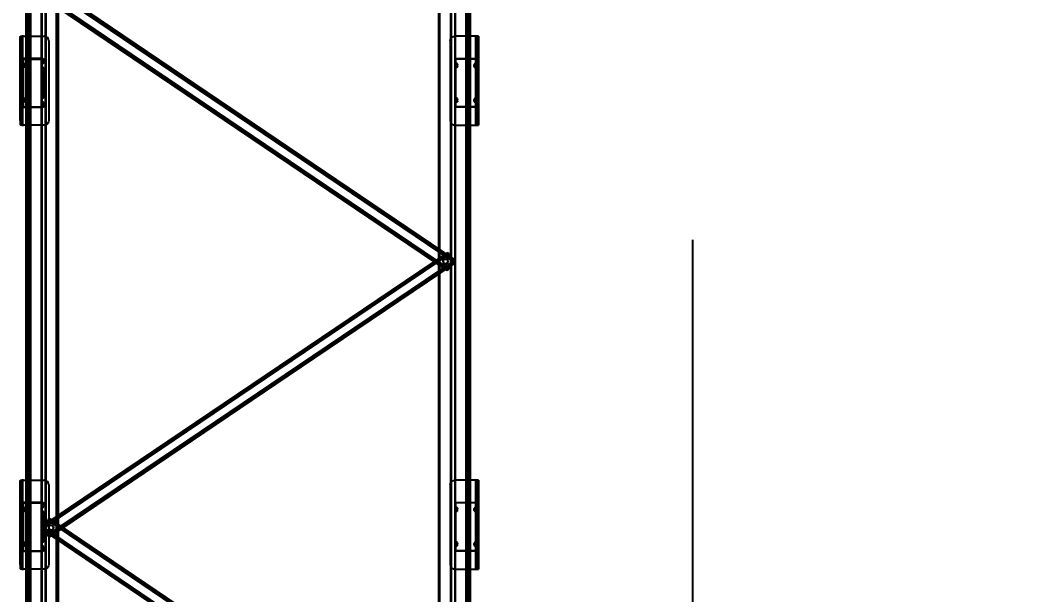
# Model space of a CAD drawing. Header units: inches. Extents: x -13 to 423, y -240 to 292.
# Drawn here: x 94.87 to 117.73, y -199.44 to -186.5 of the extents above; entities that cross this region are included whole.
import ezdxf

# ---------------------------------------------------------------- set-up
doc = ezdxf.new("R2010")
doc.units = ezdxf.units.IN
doc.header["$LTSCALE"] = 15
doc.header["$MEASUREMENT"] = 0
doc.layers.add('Dim', color=7, linetype='Continuous')
doc.styles.get("Standard").update_dxf_attribs({"font": 'arial.ttf'})
doc.dimstyles.new('SIDE_VIEW_DIMSTYLE', dxfattribs={"dimtxt": 2.5, "dimasz": 2.5, "dimexe": 1, "dimexo": 0.5, "dimgap": 0.5, "dimtad": 1, "dimcen": 2.5, "dimazin": 3, "dimtfac": 1, "dimtmove": 0, "dimatfit": 3})

# ---------------------------------------------------------------- blocks, each defined once
blk = doc.blocks.new('SIDE_VIEW_BLOCK')
at = {"layer": 'OUTLINES', "color": 5}
for p, q in [((-0.5, -0.1544), (-0.5, 4.7456)), ((-0.4999, 4.7456), (-0.4999, -0.1544)), ((-0.4996, 4.7456), (-0.4996, -0.1544)), ((-0.4995, -0.1544), (-0.4995, 4.7456)), ((-0.4984, 4.7456), (-0.4984, -0.1544)), ((-0.4983, -0.1544), (-0.4983, 4.7456)), ((-0.4982, -0.1544), (-0.4982, 4.7456)), ((-0.4976, -0.1544), (-0.4976, 4.7456)), ((-0.4968, 4.7456), (-0.4968, -0.1544)), ((-0.4922, 4.7456), (-0.4922, -0.1544)), ((-0.4921, -0.1544), (-0.4921, 4.7456)), ((-0.4909, -0.1544), (-0.4909, 4.7456)), ((-0.4905, 4.7456), (-0.4905, -0.1544)), ((-0.4662, 4.7456), (-0.4662, -0.1544)), ((-0.4657, -0.1544), (-0.4657, 4.7456)), ((-0.4648, 4.7456), (-0.4648, -0.1544)), ((-0.4571, 4.7456), (-0.4571, -0.1544)), ((-0.4562, -0.1544), (-0.4562, 4.7456)), ((-0.4561, -0.1544), (-0.4561, 4.7456)), ((-0.4557, 4.7456), (-0.4557, -0.1544)), ((-0.4316, -0.1544), (-0.4316, 4.7456)), ((-0.4308, 4.7456), (-0.4308, -0.1544)), ((-0.4302, 4.7456), (-0.4302, -0.1544)), ((-0.43, -0.1544), (-0.43, 4.7456)), ((-0.4288, -0.1544), (-0.4288, 4.7456)), ((-0.4284, 4.7456), (-0.4284, -0.1544)), ((0.4284, 4.7451), (0.4284, -0.1549)), ((0.4288, -0.1549), (0.4288, 4.7451)), ((0.43, -0.1549), (0.43, 4.7451)), ((0.4302, 4.7451), (0.4302, -0.1549)), ((0.4308, 4.7451), (0.4308, -0.1549)), ((0.4316, -0.1549), (0.4316, 4.7451)), ((0.4557, 4.7451), (0.4557, -0.1549)), ((0.4561, -0.1549), (0.4561, 4.7451)), ((0.4562, -0.1549), (0.4562, 4.7451)), ((0.4571, 4.7451), (0.4571, -0.1549)), ((0.4648, 4.7451), (0.4648, -0.1549)), ((0.4657, -0.1549), (0.4657, 4.7451)), ((0.4662, 4.7451), (0.4662, -0.1549)), ((0.4905, 4.7451), (0.4905, -0.1549)), ((0.4909, -0.1549), (0.4909, 4.7451)), ((0.4921, -0.1549), (0.4921, 4.7451)), ((0.4922, 4.7451), (0.4922, -0.1549)), ((0.4968, 4.7451), (0.4968, -0.1549)), ((0.4976, -0.1549), (0.4976, 4.7451)), ((0.4982, -0.1549), (0.4982, 4.7451)), ((0.4983, -0.1549), (0.4983, 4.7451)), ((0.4984, 4.7451), (0.4984, -0.1549)), ((0.4995, -0.1549), (0.4995, 4.7451)), ((0.4996, 4.7451), (0.4996, -0.1549)), ((0.4999, 4.7451), (0.4999, -0.1549)), ((0.5, -0.1549), (0.5, 4.7451)), ((0.4633, 1.8088), (-0.4496, 2.4261)), ((-0.4492, 2.4267), (0.4637, 1.8094)), ((-0.4489, 2.4271), (0.4639, 1.8098)), ((0.464, 1.8099), (-0.4488, 2.4273)), ((0.4646, 1.8108), (-0.4482, 2.4281)), ((-0.448, 2.4284), (0.4648, 1.8111)), ((0.4482, 1.7866), (-0.4646, 2.4039)), ((0.4488, 1.7874), (-0.464, 2.4047)), ((-0.4639, 2.4049), (0.4489, 1.7876)), ((-0.4637, 2.4053), (0.4492, 1.788)), ((-0.4633, 2.4059), (0.4496, 1.7886)), ((0.4514, 1.7912), (-0.4615, 2.4086)), ((-0.4514, 2.4235), (0.4615, 1.8061)), ((-0.5134, 2.3134), (-0.5134, 2.314)), ((-0.5134, 2.3139), (-0.5099, 2.3139)), ((-0.5134, 2.3139), (-0.5134, 2.3129)), ((-0.5134, 2.3122), (-0.5134, 2.3134)), ((-0.5134, 2.3129), (-0.5134, 2.3114)), ((-0.5134, 2.3107), (-0.5134, 2.3122)), ((-0.5134, 2.3114), (-0.5099, 2.3114)), ((-0.5134, 2.3114), (-0.5134, 2.3093)), ((-0.5134, 2.3091), (-0.5134, 2.3105)), ((-0.513, 2.3143), (-0.512, 2.3143)), ((-0.513, 2.3143), (-0.513, 2.1143)), ((-0.512, 2.3143), (-0.5103, 2.3143)), ((-0.512, 2.3143), (-0.512, 2.1143)), ((-0.5103, 2.3143), (-0.5082, 2.3143)), ((-0.5103, 2.3143), (-0.5103, 2.1143)), ((-0.5099, 2.3139), (-0.5099, 2.3129)), ((-0.5099, 2.3129), (-0.5099, 2.3114)), ((-0.5099, 2.3114), (-0.5099, 2.3093)), ((-0.5087, 2.3143), (-0.5096, 2.3143)), ((-0.5096, 2.1143), (-0.5096, 2.3143)), ((-0.5074, 2.3143), (-0.5087, 2.3143)), ((-0.5087, 2.1143), (-0.5087, 2.3143)), ((-0.5082, 2.3143), (-0.5059, 2.3143)), ((-0.5082, 2.3143), (-0.5082, 2.1143)), ((-0.5059, 2.3143), (-0.5074, 2.3143)), ((-0.5074, 2.1143), (-0.5074, 2.3143)), ((-0.5059, 2.3143), (-0.4594, 2.3143)), ((-0.4568, 2.3139), (-0.4594, 2.3143)), ((-0.4544, 2.3129), (-0.4568, 2.3139)), ((-0.4523, 2.3114), (-0.4544, 2.3129)), ((-0.4507, 2.3093), (-0.4523, 2.3114)), ((0.456, 2.3093), (0.4576, 2.3114)), ((0.4576, 2.3114), (0.4596, 2.3129)), ((0.4596, 2.3129), (0.4621, 2.3139)), ((0.4621, 2.3139), (0.4646, 2.3143)), ((0.5111, 2.3143), (0.4646, 2.3143)), ((0.5111, 2.3143), (0.5127, 2.3143)), ((0.5135, 2.3143), (0.5111, 2.3143)), ((0.5127, 2.1143), (0.5127, 2.3143)), ((0.5127, 2.3143), (0.514, 2.3143)), ((0.5135, 2.3143), (0.5135, 2.1143)), ((0.5156, 2.3143), (0.5135, 2.3143)), ((0.514, 2.1143), (0.514, 2.3143)), ((0.514, 2.3143), (0.5148, 2.3143)), ((0.5148, 2.1143), (0.5148, 2.3143)), ((0.5151, 2.3139), (0.5151, 2.3129)), ((0.5186, 2.3139), (0.5151, 2.3139)), ((0.5151, 2.3129), (0.5151, 2.3114)), ((0.5151, 2.3114), (0.5151, 2.3093)), ((0.5186, 2.3114), (0.5151, 2.3114)), ((0.5156, 2.3143), (0.5156, 2.1143)), ((0.5172, 2.3143), (0.5156, 2.3143)), ((0.5172, 2.3143), (0.5172, 2.1143)), ((0.5183, 2.3143), (0.5172, 2.3143)), ((0.5183, 2.3143), (0.5183, 2.1143)), ((0.5186, 2.3134), (0.5186, 2.314)), ((0.5186, 2.3139), (0.5186, 2.3129)), ((0.5186, 2.3122), (0.5186, 2.3134)), ((0.5186, 2.3129), (0.5186, 2.3114)), ((0.5186, 2.3107), (0.5186, 2.3122)), ((0.5186, 2.3114), (0.5186, 2.3093)), ((0.5186, 2.3091), (0.5186, 2.3105)), ((-0.5134, 2.3093), (-0.5099, 2.3093)), ((-0.5134, 2.3093), (-0.5134, 2.3069)), ((-0.5134, 2.3076), (-0.5134, 2.3091)), ((-0.5134, 2.306), (-0.5134, 2.3076)), ((-0.5134, 2.3069), (-0.5134, 2.3043)), ((-0.5134, 2.3043), (-0.5134, 2.306)), ((-0.5134, 2.1243), (-0.5134, 2.3043)), ((-0.5099, 2.3093), (-0.5099, 2.3069)), ((-0.5099, 2.3069), (-0.5099, 2.3043)), ((-0.5099, 2.3043), (-0.5099, 2.1243)), ((-0.4497, 2.3069), (-0.4507, 2.3093)), ((-0.4494, 2.3043), (-0.4497, 2.3069)), ((-0.4494, 2.3043), (-0.4494, 2.1243)), ((0.4546, 2.3043), (0.455, 2.3069)), ((0.4546, 2.3043), (0.4546, 2.1243)), ((0.455, 2.3069), (0.456, 2.3093)), ((0.5151, 2.3093), (0.5151, 2.3069)), ((0.5186, 2.3093), (0.5151, 2.3093)), ((0.5151, 2.3069), (0.5151, 2.3043)), ((0.5151, 2.3043), (0.5151, 2.1243)), ((0.5186, 2.3093), (0.5186, 2.3069)), ((0.5186, 2.3076), (0.5186, 2.3091)), ((0.5186, 2.306), (0.5186, 2.3076)), ((0.5186, 2.3069), (0.5186, 2.3043)), ((0.5186, 2.3043), (0.5186, 2.306)), ((0.5186, 2.1243), (0.5186, 2.3043)), ((-0.5072, 2.264), (-0.5081, 2.2631)), ((-0.506, 2.2643), (-0.5072, 2.264)), ((-0.4628, 2.2643), (-0.506, 2.2643)), ((-0.4628, 2.2643), (-0.4616, 2.264)), ((-0.4616, 2.264), (-0.4607, 2.2631)), ((0.4668, 2.264), (0.466, 2.2631)), ((0.468, 2.2643), (0.4668, 2.264)), ((0.468, 2.2643), (0.5112, 2.2643)), ((0.5112, 2.2643), (0.5124, 2.264)), ((0.5124, 2.264), (0.5133, 2.2631)), ((-0.5081, 2.2631), (-0.5084, 2.2619)), ((-0.5084, 2.2554), (-0.5084, 2.2619)), ((-0.5084, 2.2554), (-0.5083, 2.2547)), ((-0.5083, 2.242), (-0.5084, 2.2413)), ((-0.5084, 2.1773), (-0.5084, 2.2413)), ((-0.5083, 2.2547), (-0.508, 2.2541)), ((-0.508, 2.2426), (-0.5083, 2.242)), ((-0.508, 2.2541), (-0.5075, 2.2536)), ((-0.5075, 2.2431), (-0.508, 2.2426)), ((-0.5046, 2.2511), (-0.5075, 2.2536)), ((-0.5046, 2.2455), (-0.5075, 2.2431)), ((-0.507, 2.2625), (-0.5072, 2.2619)), ((-0.5072, 2.2619), (-0.5072, 2.2554)), ((-0.5072, 2.2413), (-0.5072, 2.1773)), ((-0.5066, 2.2629), (-0.507, 2.2625)), ((-0.5068, 2.2545), (-0.5039, 2.2521)), ((-0.5068, 2.2422), (-0.5039, 2.2446)), ((-0.506, 2.2631), (-0.5066, 2.2629)), ((-0.506, 2.2631), (-0.4628, 2.2631)), ((-0.5042, 2.2502), (-0.5042, 2.2465)), ((-0.5039, 2.2521), (-0.5034, 2.2515)), ((-0.5034, 2.2451), (-0.5039, 2.2446)), ((-0.5034, 2.2515), (-0.5031, 2.2509)), ((-0.5031, 2.2458), (-0.5034, 2.2451)), ((-0.5031, 2.2509), (-0.503, 2.2502)), ((-0.503, 2.2465), (-0.5031, 2.2458)), ((-0.503, 2.2465), (-0.503, 2.2502)), ((-0.4657, 2.2509), (-0.4658, 2.2502)), ((-0.4658, 2.2465), (-0.4658, 2.2502)), ((-0.4658, 2.2465), (-0.4657, 2.2458)), ((-0.4654, 2.2515), (-0.4657, 2.2509)), ((-0.4657, 2.2458), (-0.4654, 2.2451)), ((-0.4649, 2.2521), (-0.4654, 2.2515)), ((-0.4654, 2.2451), (-0.4649, 2.2446)), ((-0.462, 2.2545), (-0.4649, 2.2521)), ((-0.462, 2.2422), (-0.4649, 2.2446)), ((-0.4646, 2.2502), (-0.4646, 2.2465)), ((-0.4641, 2.2511), (-0.4612, 2.2536)), ((-0.4641, 2.2455), (-0.4612, 2.2431)), ((-0.4628, 2.2631), (-0.4622, 2.2629)), ((-0.4622, 2.2629), (-0.4617, 2.2625)), ((-0.4617, 2.2625), (-0.4616, 2.2619)), ((-0.4616, 2.2619), (-0.4616, 2.2554)), ((-0.4616, 2.2413), (-0.4616, 2.1773)), ((-0.4608, 2.2541), (-0.4612, 2.2536)), ((-0.4612, 2.2431), (-0.4608, 2.2426)), ((-0.4605, 2.2547), (-0.4608, 2.2541)), ((-0.4608, 2.2426), (-0.4605, 2.242)), ((-0.4607, 2.2631), (-0.4604, 2.2619)), ((-0.4604, 2.2554), (-0.4605, 2.2547)), ((-0.4605, 2.242), (-0.4604, 2.2413)), ((-0.4604, 2.2554), (-0.4604, 2.2619)), ((-0.4604, 2.1773), (-0.4604, 2.2413)), ((0.466, 2.2631), (0.4656, 2.2619)), ((0.4656, 2.2554), (0.4656, 2.2619)), ((0.4656, 2.2554), (0.4657, 2.2547)), ((0.4657, 2.242), (0.4656, 2.2413)), ((0.4656, 2.1773), (0.4656, 2.2413)), ((0.4657, 2.2547), (0.466, 2.2541)), ((0.466, 2.2426), (0.4657, 2.242)), ((0.466, 2.2541), (0.4665, 2.2536)), ((0.4665, 2.2431), (0.466, 2.2426)), ((0.4694, 2.2511), (0.4665, 2.2536)), ((0.4694, 2.2455), (0.4665, 2.2431)), ((0.467, 2.2625), (0.4668, 2.2619)), ((0.4668, 2.2619), (0.4668, 2.2554)), ((0.4668, 2.2413), (0.4668, 2.1773)), ((0.4674, 2.2629), (0.467, 2.2625)), ((0.4673, 2.2545), (0.4702, 2.2521)), ((0.4673, 2.2422), (0.4702, 2.2446)), ((0.468, 2.2631), (0.4674, 2.2629)), ((0.5112, 2.2631), (0.468, 2.2631)), ((0.4698, 2.2502), (0.4698, 2.2465)), ((0.4702, 2.2521), (0.4706, 2.2515)), ((0.4706, 2.2451), (0.4702, 2.2446)), ((0.4706, 2.2515), (0.4709, 2.2509)), ((0.4709, 2.2458), (0.4706, 2.2451)), ((0.4709, 2.2509), (0.471, 2.2502)), ((0.471, 2.2465), (0.4709, 2.2458)), ((0.471, 2.2465), (0.471, 2.2502)), ((0.5084, 2.2509), (0.5083, 2.2502)), ((0.5083, 2.2465), (0.5083, 2.2502)), ((0.5083, 2.2465), (0.5084, 2.2458)), ((0.5087, 2.2515), (0.5084, 2.2509)), ((0.5084, 2.2458), (0.5087, 2.2451)), ((0.5091, 2.2521), (0.5087, 2.2515)), ((0.5087, 2.2451), (0.5091, 2.2446)), ((0.512, 2.2545), (0.5091, 2.2521)), ((0.512, 2.2422), (0.5091, 2.2446)), ((0.5095, 2.2502), (0.5095, 2.2465)), ((0.5099, 2.2511), (0.5128, 2.2536)), ((0.5099, 2.2455), (0.5128, 2.2431)), ((0.5112, 2.2631), (0.5118, 2.2629)), ((0.5118, 2.2629), (0.5123, 2.2625)), ((0.5123, 2.2625), (0.5124, 2.2619)), ((0.5124, 2.2619), (0.5124, 2.2554)), ((0.5124, 2.2413), (0.5124, 2.1773)), ((0.5132, 2.2541), (0.5128, 2.2536)), ((0.5128, 2.2431), (0.5132, 2.2426)), ((0.5135, 2.2547), (0.5132, 2.2541)), ((0.5132, 2.2426), (0.5135, 2.242)), ((0.5133, 2.2631), (0.5136, 2.2619)), ((0.5136, 2.2554), (0.5135, 2.2547)), ((0.5135, 2.242), (0.5136, 2.2413)), ((0.5136, 2.2554), (0.5136, 2.2619)), ((0.5136, 2.1773), (0.5136, 2.2413)), ((-0.5084, 2.1773), (-0.5083, 2.1766)), ((-0.5083, 2.1766), (-0.508, 2.176)), ((-0.508, 2.176), (-0.5075, 2.1754)), ((-0.5046, 2.173), (-0.5075, 2.1754)), ((-0.5068, 2.1764), (-0.5039, 2.1739)), ((-0.5039, 2.1739), (-0.5034, 2.1734)), ((-0.5034, 2.1734), (-0.5031, 2.1728)), ((-0.5031, 2.1728), (-0.503, 2.1721)), ((-0.4657, 2.1728), (-0.4658, 2.1721)), ((-0.4654, 2.1734), (-0.4657, 2.1728)), ((-0.4649, 2.1739), (-0.4654, 2.1734)), ((-0.462, 2.1764), (-0.4649, 2.1739)), ((-0.4641, 2.173), (-0.4612, 2.1754)), ((-0.4608, 2.176), (-0.4612, 2.1754)), ((-0.4605, 2.1766), (-0.4608, 2.176)), ((-0.4604, 2.1773), (-0.4605, 2.1766)), ((0.4656, 2.1773), (0.4657, 2.1766)), ((0.4657, 2.1766), (0.466, 2.176)), ((0.466, 2.176), (0.4665, 2.1754)), ((0.4694, 2.173), (0.4665, 2.1754)), ((0.4673, 2.1764), (0.4702, 2.1739)), ((0.4702, 2.1739), (0.4706, 2.1734)), ((0.4706, 2.1734), (0.4709, 2.1728)), ((0.4709, 2.1728), (0.471, 2.1721)), ((0.5084, 2.1728), (0.5083, 2.1721)), ((0.5087, 2.1734), (0.5084, 2.1728)), ((0.5091, 2.1739), (0.5087, 2.1734)), ((0.512, 2.1764), (0.5091, 2.1739)), ((0.5099, 2.173), (0.5128, 2.1754)), ((0.5132, 2.176), (0.5128, 2.1754)), ((0.5135, 2.1766), (0.5132, 2.176)), ((0.5136, 2.1773), (0.5135, 2.1766)), ((-0.5083, 2.1639), (-0.5084, 2.1632)), ((-0.5084, 2.1567), (-0.5084, 2.1632)), ((-0.5084, 2.1567), (-0.5081, 2.1555)), ((-0.508, 2.1645), (-0.5083, 2.1639)), ((-0.5081, 2.1555), (-0.5072, 2.1546)), ((-0.5075, 2.165), (-0.508, 2.1645)), ((-0.5046, 2.1674), (-0.5075, 2.165)), ((-0.5072, 2.1632), (-0.5072, 2.1567)), ((-0.5072, 2.1567), (-0.507, 2.1561)), ((-0.5072, 2.1546), (-0.506, 2.1543)), ((-0.507, 2.1561), (-0.5066, 2.1556)), ((-0.5068, 2.1641), (-0.5039, 2.1665)), ((-0.5066, 2.1556), (-0.506, 2.1555)), ((-0.506, 2.1555), (-0.4628, 2.1555)), ((-0.506, 2.1543), (-0.4628, 2.1543)), ((-0.5042, 2.1721), (-0.5042, 2.1683)), ((-0.5034, 2.167), (-0.5039, 2.1665)), ((-0.5031, 2.1677), (-0.5034, 2.167)), ((-0.503, 2.1683), (-0.5031, 2.1677)), ((-0.503, 2.1683), (-0.503, 2.1721)), ((-0.4658, 2.1683), (-0.4658, 2.1721)), ((-0.4658, 2.1683), (-0.4657, 2.1677)), ((-0.4657, 2.1677), (-0.4654, 2.167)), ((-0.4654, 2.167), (-0.4649, 2.1665)), ((-0.462, 2.1641), (-0.4649, 2.1665)), ((-0.4646, 2.1721), (-0.4646, 2.1683)), ((-0.4641, 2.1674), (-0.4612, 2.165)), ((-0.4622, 2.1556), (-0.4628, 2.1555)), ((-0.4616, 2.1546), (-0.4628, 2.1543)), ((-0.4617, 2.1561), (-0.4622, 2.1556)), ((-0.4616, 2.1567), (-0.4617, 2.1561)), ((-0.4616, 2.1632), (-0.4616, 2.1567)), ((-0.4607, 2.1555), (-0.4616, 2.1546)), ((-0.4612, 2.165), (-0.4608, 2.1645)), ((-0.4608, 2.1645), (-0.4605, 2.1639)), ((-0.4604, 2.1567), (-0.4607, 2.1555)), ((-0.4605, 2.1639), (-0.4604, 2.1632)), ((-0.4604, 2.1567), (-0.4604, 2.1632)), ((0.4657, 2.1639), (0.4656, 2.1632)), ((0.4656, 2.1567), (0.4656, 2.1632)), ((0.4656, 2.1567), (0.466, 2.1555)), ((0.466, 2.1645), (0.4657, 2.1639)), ((0.4665, 2.165), (0.466, 2.1645)), ((0.466, 2.1555), (0.4668, 2.1546)), ((0.4694, 2.1674), (0.4665, 2.165)), ((0.4668, 2.1632), (0.4668, 2.1567)), ((0.4668, 2.1567), (0.467, 2.1561)), ((0.4668, 2.1546), (0.468, 2.1543)), ((0.467, 2.1561), (0.4674, 2.1556)), ((0.4673, 2.1641), (0.4702, 2.1665)), ((0.4674, 2.1556), (0.468, 2.1555)), ((0.5112, 2.1555), (0.468, 2.1555)), ((0.5112, 2.1543), (0.468, 2.1543)), ((0.4698, 2.1721), (0.4698, 2.1683)), ((0.4706, 2.167), (0.4702, 2.1665)), ((0.4709, 2.1677), (0.4706, 2.167)), ((0.471, 2.1683), (0.4709, 2.1677)), ((0.471, 2.1683), (0.471, 2.1721)), ((0.5083, 2.1683), (0.5083, 2.1721)), ((0.5083, 2.1683), (0.5084, 2.1677)), ((0.5084, 2.1677), (0.5087, 2.167)), ((0.5087, 2.167), (0.5091, 2.1665)), ((0.512, 2.1641), (0.5091, 2.1665)), ((0.5095, 2.1721), (0.5095, 2.1683)), ((0.5099, 2.1674), (0.5128, 2.165)), ((0.5118, 2.1556), (0.5112, 2.1555)), ((0.5124, 2.1546), (0.5112, 2.1543)), ((0.5123, 2.1561), (0.5118, 2.1556)), ((0.5124, 2.1567), (0.5123, 2.1561)), ((0.5124, 2.1632), (0.5124, 2.1567)), ((0.5133, 2.1555), (0.5124, 2.1546)), ((0.5128, 2.165), (0.5132, 2.1645)), ((0.5132, 2.1645), (0.5135, 2.1639)), ((0.5136, 2.1567), (0.5133, 2.1555)), ((0.5135, 2.1639), (0.5136, 2.1632)), ((0.5136, 2.1567), (0.5136, 2.1632)), ((-0.5134, 2.1243), (-0.5134, 2.1217)), ((-0.5134, 2.1217), (-0.5134, 2.1193)), ((-0.5099, 2.1193), (-0.5134, 2.1193)), ((-0.5134, 2.1193), (-0.5134, 2.1172)), ((-0.5099, 2.1172), (-0.5134, 2.1172)), ((-0.5134, 2.1172), (-0.5134, 2.1156)), ((-0.5134, 2.1156), (-0.5134, 2.1146)), ((-0.5099, 2.1146), (-0.5134, 2.1146)), ((-0.512, 2.1143), (-0.513, 2.1143)), ((-0.5103, 2.1143), (-0.512, 2.1143)), ((-0.5082, 2.1143), (-0.5103, 2.1143)), ((-0.5099, 2.1243), (-0.5099, 2.1217)), ((-0.5099, 2.1217), (-0.5099, 2.1193)), ((-0.5099, 2.1193), (-0.5099, 2.1172)), ((-0.5099, 2.1172), (-0.5099, 2.1156)), ((-0.5099, 2.1156), (-0.5099, 2.1146)), ((-0.5096, 2.1143), (-0.5087, 2.1143)), ((-0.5087, 2.1143), (-0.5074, 2.1143)), ((-0.5059, 2.1143), (-0.5082, 2.1143)), ((-0.5074, 2.1143), (-0.5059, 2.1143)), ((-0.4594, 2.1143), (-0.5059, 2.1143)), ((-0.4568, 2.1146), (-0.4594, 2.1143)), ((-0.4544, 2.1156), (-0.4568, 2.1146)), ((-0.4523, 2.1172), (-0.4544, 2.1156)), ((-0.4507, 2.1193), (-0.4523, 2.1172)), ((-0.4497, 2.1217), (-0.4507, 2.1193)), ((-0.4494, 2.1243), (-0.4497, 2.1217)), ((0.4546, 2.1243), (0.455, 2.1217)), ((0.455, 2.1217), (0.456, 2.1193)), ((0.456, 2.1193), (0.4576, 2.1172)), ((0.4576, 2.1172), (0.4596, 2.1156)), ((0.4596, 2.1156), (0.4621, 2.1146)), ((0.4621, 2.1146), (0.4646, 2.1143)), ((0.4646, 2.1143), (0.5111, 2.1143)), ((0.5127, 2.1143), (0.5111, 2.1143)), ((0.5111, 2.1143), (0.5135, 2.1143)), ((0.514, 2.1143), (0.5127, 2.1143)), ((0.5135, 2.1143), (0.5156, 2.1143)), ((0.5148, 2.1143), (0.514, 2.1143)), ((0.5151, 2.1243), (0.5151, 2.1217)), ((0.5151, 2.1217), (0.5151, 2.1193)), ((0.5151, 2.1193), (0.5186, 2.1193)), ((0.5151, 2.1193), (0.5151, 2.1172)), ((0.5151, 2.1172), (0.5186, 2.1172)), ((0.5151, 2.1172), (0.5151, 2.1156)), ((0.5151, 2.1156), (0.5151, 2.1146)), ((0.5151, 2.1146), (0.5186, 2.1146)), ((0.5156, 2.1143), (0.5172, 2.1143)), ((0.5172, 2.1143), (0.5183, 2.1143)), ((0.5186, 2.1243), (0.5186, 2.1217)), ((0.5186, 2.1217), (0.5186, 2.1193)), ((0.5186, 2.1193), (0.5186, 2.1172)), ((0.5186, 2.1172), (0.5186, 2.1156)), ((0.5186, 2.1156), (0.5186, 2.1146)), ((0.4487, 1.8275), (-0.4646, 1.2108)), ((0.4493, 1.8266), (-0.464, 1.21)), ((-0.4639, 1.2098), (0.4494, 1.8265)), ((-0.4637, 1.2094), (0.4496, 1.8261)), ((-0.4633, 1.2088), (0.45, 1.8255)), ((0.4518, 1.8228), (-0.4615, 1.2061)), ((-0.4514, 1.1912), (0.4619, 1.8079)), ((0.4387, 1.8056), (0.439, 1.8093)), ((0.439, 1.8093), (0.4416, 1.812)), ((0.4414, 1.8115), (0.4391, 1.8085)), ((0.4391, 1.8085), (0.4394, 1.8047)), ((0.445, 1.8124), (0.4414, 1.8115)), ((0.4416, 1.812), (0.4453, 1.8124)), ((0.4484, 1.8108), (0.445, 1.8124)), ((0.4453, 1.8124), (0.4485, 1.8103)), ((0.4495, 1.8067), (0.448, 1.8033)), ((0.4499, 1.8074), (0.4484, 1.8108)), ((0.4485, 1.8103), (0.4495, 1.8067)), ((0.4487, 1.8275), (0.4493, 1.8266)), ((0.4489, 1.8037), (0.4499, 1.8074)), ((0.4493, 1.8266), (0.45, 1.8255)), ((0.4496, 1.8261), (0.45, 1.8255)), ((0.4633, 1.8088), (0.4496, 1.7886)), ((0.4637, 1.8053), (0.45, 1.8255)), ((0.45, 1.8255), (0.4518, 1.8228)), ((0.4615, 1.8061), (0.4633, 1.8088)), ((0.4619, 1.8079), (0.4637, 1.8053)), ((0.464, 1.8099), (0.4633, 1.8088)), ((0.4637, 1.8094), (0.4633, 1.8088)), ((0.4646, 1.8108), (0.464, 1.8099)), ((0.4637, 1.8053), (-0.4496, 1.1886)), ((-0.4492, 1.188), (0.4641, 1.8047)), ((-0.4489, 1.1876), (0.4644, 1.8042)), ((0.4645, 1.8041), (-0.4488, 1.1874)), ((0.4651, 1.8032), (-0.4482, 1.1866)), ((-0.448, 1.1863), (0.4653, 1.8029)), ((0.4409, 1.8025), (0.4387, 1.8056)), ((0.4394, 1.8047), (0.442, 1.802)), ((0.4446, 1.8016), (0.4409, 1.8025)), ((0.442, 1.802), (0.4458, 1.8016)), ((0.448, 1.8033), (0.4446, 1.8016)), ((0.4458, 1.8016), (0.4489, 1.8037)), ((0.4482, 1.7866), (0.4488, 1.7874)), ((0.4488, 1.7874), (0.4496, 1.7886)), ((0.4492, 1.788), (0.4496, 1.7886)), ((0.4496, 1.7886), (0.4514, 1.7912)), ((0.4641, 1.8047), (0.4637, 1.8053)), ((0.4645, 1.8041), (0.4637, 1.8053)), ((0.4644, 1.8042), (0.4641, 1.8047)), ((0.4651, 1.8032), (0.4645, 1.8041)), ((-0.5134, 1.3134), (-0.5134, 1.314)), ((-0.5134, 1.3139), (-0.5099, 1.3139)), ((-0.5134, 1.3139), (-0.5134, 1.3129)), ((-0.5134, 1.3122), (-0.5134, 1.3134)), ((-0.5134, 1.3129), (-0.5134, 1.3114)), ((-0.5134, 1.3107), (-0.5134, 1.3122)), ((-0.5134, 1.3114), (-0.5099, 1.3114)), ((-0.5134, 1.3114), (-0.5134, 1.3093)), ((-0.5134, 1.3091), (-0.5134, 1.3105)), ((-0.5134, 1.3093), (-0.5099, 1.3093)), ((-0.5134, 1.3093), (-0.5134, 1.3069)), ((-0.5134, 1.3076), (-0.5134, 1.3091)), ((-0.5134, 1.306), (-0.5134, 1.3076)), ((-0.5134, 1.3069), (-0.5134, 1.3043)), ((-0.5134, 1.3043), (-0.5134, 1.306)), ((-0.5134, 1.1243), (-0.5134, 1.3043)), ((-0.513, 1.3143), (-0.512, 1.3143)), ((-0.513, 1.3143), (-0.513, 1.1143)), ((-0.512, 1.3143), (-0.5103, 1.3143)), ((-0.512, 1.3143), (-0.512, 1.1143)), ((-0.5103, 1.3143), (-0.5082, 1.3143)), ((-0.5103, 1.3143), (-0.5103, 1.1143)), ((-0.5099, 1.3139), (-0.5099, 1.3129)), ((-0.5099, 1.3129), (-0.5099, 1.3114)), ((-0.5099, 1.3114), (-0.5099, 1.3093)), ((-0.5099, 1.3093), (-0.5099, 1.3069)), ((-0.5099, 1.3069), (-0.5099, 1.3043)), ((-0.5099, 1.3043), (-0.5099, 1.1243)), ((-0.5087, 1.3143), (-0.5096, 1.3143)), ((-0.5096, 1.1143), (-0.5096, 1.3143)), ((-0.5074, 1.3143), (-0.5087, 1.3143)), ((-0.5087, 1.1143), (-0.5087, 1.3143)), ((-0.5082, 1.3143), (-0.5059, 1.3143)), ((-0.5082, 1.3143), (-0.5082, 1.1143)), ((-0.5059, 1.3143), (-0.5074, 1.3143)), ((-0.5074, 1.1143), (-0.5074, 1.3143)), ((-0.5059, 1.3143), (-0.4594, 1.3143)), ((-0.4568, 1.3139), (-0.4594, 1.3143)), ((-0.4544, 1.3129), (-0.4568, 1.3139)), ((-0.4523, 1.3114), (-0.4544, 1.3129)), ((-0.4507, 1.3093), (-0.4523, 1.3114)), ((-0.4497, 1.3069), (-0.4507, 1.3093)), ((-0.4494, 1.3043), (-0.4497, 1.3069)), ((-0.4494, 1.3043), (-0.4494, 1.1243)), ((0.4546, 1.3043), (0.455, 1.3069)), ((0.4546, 1.3043), (0.4546, 1.1243)), ((0.455, 1.3069), (0.456, 1.3093)), ((0.456, 1.3093), (0.4576, 1.3114)), ((0.4576, 1.3114), (0.4596, 1.3129)), ((0.4596, 1.3129), (0.4621, 1.3139)), ((0.4621, 1.3139), (0.4646, 1.3143)), ((0.5111, 1.3143), (0.4646, 1.3143)), ((0.5111, 1.3143), (0.5127, 1.3143)), ((0.5135, 1.3143), (0.5111, 1.3143)), ((0.5127, 1.1143), (0.5127, 1.3143)), ((0.5127, 1.3143), (0.514, 1.3143)), ((0.5135, 1.3143), (0.5135, 1.1143)), ((0.5156, 1.3143), (0.5135, 1.3143)), ((0.514, 1.1143), (0.514, 1.3143)), ((0.514, 1.3143), (0.5148, 1.3143)), ((0.5148, 1.1143), (0.5148, 1.3143)), ((0.5151, 1.3139), (0.5151, 1.3129)), ((0.5186, 1.3139), (0.5151, 1.3139)), ((0.5151, 1.3129), (0.5151, 1.3114)), ((0.5151, 1.3114), (0.5151, 1.3093)), ((0.5186, 1.3114), (0.5151, 1.3114)), ((0.5151, 1.3093), (0.5151, 1.3069)), ((0.5186, 1.3093), (0.5151, 1.3093)), ((0.5151, 1.3069), (0.5151, 1.3043)), ((0.5151, 1.3043), (0.5151, 1.1243)), ((0.5156, 1.3143), (0.5156, 1.1143)), ((0.5172, 1.3143), (0.5156, 1.3143)), ((0.5172, 1.3143), (0.5172, 1.1143)), ((0.5183, 1.3143), (0.5172, 1.3143)), ((0.5183, 1.3143), (0.5183, 1.1143)), ((0.5186, 1.3134), (0.5186, 1.314)), ((0.5186, 1.3139), (0.5186, 1.3129)), ((0.5186, 1.3122), (0.5186, 1.3134)), ((0.5186, 1.3129), (0.5186, 1.3114)), ((0.5186, 1.3107), (0.5186, 1.3122)), ((0.5186, 1.3114), (0.5186, 1.3093)), ((0.5186, 1.3091), (0.5186, 1.3105)), ((0.5186, 1.3093), (0.5186, 1.3069)), ((0.5186, 1.3076), (0.5186, 1.3091)), ((0.5186, 1.306), (0.5186, 1.3076)), ((0.5186, 1.3069), (0.5186, 1.3043)), ((0.5186, 1.3043), (0.5186, 1.306)), ((0.5186, 1.1243), (0.5186, 1.3043)), ((-0.5081, 1.2631), (-0.5084, 1.2619)), ((-0.5084, 1.2554), (-0.5084, 1.2619)), ((-0.5072, 1.264), (-0.5081, 1.2631)), ((-0.506, 1.2643), (-0.5072, 1.264)), ((-0.507, 1.2625), (-0.5072, 1.2619)), ((-0.5072, 1.2619), (-0.5072, 1.2554)), ((-0.5066, 1.2629), (-0.507, 1.2625)), ((-0.506, 1.2631), (-0.5066, 1.2629)), ((-0.4628, 1.2643), (-0.506, 1.2643)), ((-0.506, 1.2631), (-0.4628, 1.2631)), ((-0.4628, 1.2643), (-0.4616, 1.264)), ((-0.4628, 1.2631), (-0.4622, 1.2629)), ((-0.4622, 1.2629), (-0.4617, 1.2625)), ((-0.4617, 1.2625), (-0.4616, 1.2619)), ((-0.4616, 1.264), (-0.4607, 1.2631)), ((-0.4616, 1.2619), (-0.4616, 1.2554)), ((-0.4607, 1.2631), (-0.4604, 1.2619)), ((-0.4604, 1.2554), (-0.4604, 1.2619)), ((0.466, 1.2631), (0.4656, 1.2619)), ((0.4656, 1.2554), (0.4656, 1.2619)), ((0.4668, 1.264), (0.466, 1.2631)), ((0.468, 1.2643), (0.4668, 1.264)), ((0.467, 1.2625), (0.4668, 1.2619)), ((0.4668, 1.2619), (0.4668, 1.2554)), ((0.4674, 1.2629), (0.467, 1.2625)), ((0.468, 1.2631), (0.4674, 1.2629)), ((0.468, 1.2643), (0.5112, 1.2643)), ((0.5112, 1.2631), (0.468, 1.2631)), ((0.5112, 1.2643), (0.5124, 1.264)), ((0.5112, 1.2631), (0.5118, 1.2629)), ((0.5118, 1.2629), (0.5123, 1.2625)), ((0.5123, 1.2625), (0.5124, 1.2619)), ((0.5124, 1.264), (0.5133, 1.2631)), ((0.5124, 1.2619), (0.5124, 1.2554)), ((0.5133, 1.2631), (0.5136, 1.2619)), ((0.5136, 1.2554), (0.5136, 1.2619)), ((-0.5084, 1.2554), (-0.5083, 1.2547)), ((-0.5083, 1.242), (-0.5084, 1.2413)), ((-0.5084, 1.1773), (-0.5084, 1.2413)), ((-0.5083, 1.2547), (-0.508, 1.2541)), ((-0.508, 1.2426), (-0.5083, 1.242)), ((-0.508, 1.2541), (-0.5075, 1.2536)), ((-0.5075, 1.2431), (-0.508, 1.2426)), ((-0.5046, 1.2511), (-0.5075, 1.2536)), ((-0.5046, 1.2455), (-0.5075, 1.2431)), ((-0.5072, 1.2413), (-0.5072, 1.1773)), ((-0.5068, 1.2545), (-0.5039, 1.2521)), ((-0.5068, 1.2422), (-0.5039, 1.2446)), ((-0.5042, 1.2502), (-0.5042, 1.2465)), ((-0.5039, 1.2521), (-0.5034, 1.2515)), ((-0.5034, 1.2451), (-0.5039, 1.2446)), ((-0.5034, 1.2515), (-0.5031, 1.2509)), ((-0.5031, 1.2458), (-0.5034, 1.2451)), ((-0.5031, 1.2509), (-0.503, 1.2502)), ((-0.503, 1.2465), (-0.5031, 1.2458)), ((-0.503, 1.2465), (-0.503, 1.2502)), ((-0.4657, 1.2509), (-0.4658, 1.2502)), ((-0.4658, 1.2465), (-0.4658, 1.2502)), ((-0.4658, 1.2465), (-0.4657, 1.2458)), ((-0.4654, 1.2515), (-0.4657, 1.2509)), ((-0.4657, 1.2458), (-0.4654, 1.2451)), ((-0.4649, 1.2521), (-0.4654, 1.2515)), ((-0.4654, 1.2451), (-0.4649, 1.2446)), ((-0.462, 1.2545), (-0.4649, 1.2521)), ((-0.462, 1.2422), (-0.4649, 1.2446)), ((-0.4646, 1.2502), (-0.4646, 1.2465)), ((-0.4641, 1.2511), (-0.4612, 1.2536)), ((-0.4641, 1.2455), (-0.4612, 1.2431)), ((-0.4616, 1.2413), (-0.4616, 1.1773)), ((-0.4608, 1.2541), (-0.4612, 1.2536)), ((-0.4612, 1.2431), (-0.4608, 1.2426)), ((-0.4605, 1.2547), (-0.4608, 1.2541)), ((-0.4608, 1.2426), (-0.4605, 1.242)), ((-0.4604, 1.2554), (-0.4605, 1.2547)), ((-0.4605, 1.242), (-0.4604, 1.2413)), ((-0.4604, 1.1773), (-0.4604, 1.2413)), ((0.4656, 1.2554), (0.4657, 1.2547)), ((0.4657, 1.242), (0.4656, 1.2413)), ((0.4656, 1.1773), (0.4656, 1.2413)), ((0.4657, 1.2547), (0.466, 1.2541)), ((0.466, 1.2426), (0.4657, 1.242)), ((0.466, 1.2541), (0.4665, 1.2536)), ((0.4665, 1.2431), (0.466, 1.2426)), ((0.4694, 1.2511), (0.4665, 1.2536)), ((0.4694, 1.2455), (0.4665, 1.2431)), ((0.4668, 1.2413), (0.4668, 1.1773)), ((0.4673, 1.2545), (0.4702, 1.2521)), ((0.4673, 1.2422), (0.4702, 1.2446)), ((0.4698, 1.2502), (0.4698, 1.2465)), ((0.4702, 1.2521), (0.4706, 1.2515)), ((0.4706, 1.2451), (0.4702, 1.2446)), ((0.4706, 1.2515), (0.4709, 1.2509)), ((0.4709, 1.2458), (0.4706, 1.2451)), ((0.4709, 1.2509), (0.471, 1.2502)), ((0.471, 1.2465), (0.4709, 1.2458)), ((0.471, 1.2465), (0.471, 1.2502)), ((0.5084, 1.2509), (0.5083, 1.2502)), ((0.5083, 1.2465), (0.5083, 1.2502)), ((0.5083, 1.2465), (0.5084, 1.2458)), ((0.5087, 1.2515), (0.5084, 1.2509)), ((0.5084, 1.2458), (0.5087, 1.2451)), ((0.5091, 1.2521), (0.5087, 1.2515)), ((0.5087, 1.2451), (0.5091, 1.2446)), ((0.512, 1.2545), (0.5091, 1.2521)), ((0.512, 1.2422), (0.5091, 1.2446)), ((0.5095, 1.2502), (0.5095, 1.2465)), ((0.5099, 1.2511), (0.5128, 1.2536)), ((0.5099, 1.2455), (0.5128, 1.2431)), ((0.5124, 1.2413), (0.5124, 1.1773)), ((0.5132, 1.2541), (0.5128, 1.2536)), ((0.5128, 1.2431), (0.5132, 1.2426)), ((0.5135, 1.2547), (0.5132, 1.2541)), ((0.5132, 1.2426), (0.5135, 1.242)), ((0.5136, 1.2554), (0.5135, 1.2547)), ((0.5135, 1.242), (0.5136, 1.2413)), ((0.5136, 1.1773), (0.5136, 1.2413)), ((-0.4633, 1.2059), (-0.4496, 1.2261)), ((-0.4514, 1.2235), (-0.4496, 1.2261)), ((-0.4514, 1.2235), (0.4615, 0.6061)), ((-0.4496, 1.2261), (-0.4488, 1.2273)), ((-0.4496, 1.2261), (-0.4492, 1.2267)), ((0.4633, 0.6088), (-0.4496, 1.2261)), ((-0.4492, 1.2267), (-0.4489, 1.2271)), ((-0.4492, 1.2267), (0.4637, 0.6094)), ((-0.449, 1.2099), (-0.4464, 1.2126)), ((-0.4489, 1.2271), (0.4639, 0.6098)), ((-0.4488, 1.2273), (-0.4482, 1.2281)), ((0.464, 0.6099), (-0.4488, 1.2273)), ((0.4646, 0.6108), (-0.4482, 1.2281)), ((-0.448, 1.2284), (0.4648, 0.6111)), ((-0.4434, 1.2125), (-0.4471, 1.2116)), ((-0.4464, 1.2126), (-0.4427, 1.2129)), ((-0.44, 1.2109), (-0.4434, 1.2125)), ((-0.4427, 1.2129), (-0.4395, 1.2108)), ((-0.464, 1.21), (-0.4646, 1.2108)), ((-0.464, 1.2047), (-0.4646, 1.2039)), ((0.4482, 0.5866), (-0.4646, 1.2039)), ((-0.4633, 1.2088), (-0.464, 1.21)), ((-0.4633, 1.2059), (-0.464, 1.2047)), ((0.4488, 0.5874), (-0.464, 1.2047)), ((-0.4639, 1.2049), (0.4489, 0.5876)), ((-0.4633, 1.2088), (-0.4637, 1.2094)), ((-0.4633, 1.2059), (-0.4637, 1.2053)), ((-0.4637, 1.2053), (0.4492, 0.588)), ((-0.4633, 1.2088), (-0.4496, 1.1886)), ((-0.4615, 1.2061), (-0.4633, 1.2088)), ((-0.4615, 1.2086), (-0.4633, 1.2059)), ((-0.4633, 1.2059), (0.4496, 0.5886)), ((0.4514, 0.5912), (-0.4615, 1.2086)), ((-0.4514, 1.1912), (-0.4496, 1.1886)), ((-0.4471, 1.2116), (-0.4493, 1.2086)), ((-0.4493, 1.2061), (-0.449, 1.2099)), ((-0.4493, 1.2086), (-0.449, 1.2048)), ((-0.4471, 1.2031), (-0.4493, 1.2061)), ((-0.449, 1.2048), (-0.4464, 1.2021)), ((-0.4434, 1.2021), (-0.4471, 1.2031)), ((-0.4464, 1.2021), (-0.4427, 1.2017)), ((-0.44, 1.2038), (-0.4434, 1.2021)), ((-0.4427, 1.2017), (-0.4395, 1.2038)), ((-0.4385, 1.2075), (-0.44, 1.2109)), ((-0.4385, 1.2072), (-0.44, 1.2038)), ((-0.4395, 1.2108), (-0.4385, 1.2072)), ((-0.4395, 1.2038), (-0.4385, 1.2075)), ((-0.5084, 1.1773), (-0.5083, 1.1766)), ((-0.5083, 1.1766), (-0.508, 1.176)), ((-0.508, 1.176), (-0.5075, 1.1754)), ((-0.5046, 1.173), (-0.5075, 1.1754)), ((-0.5046, 1.1674), (-0.5075, 1.165)), ((-0.5068, 1.1764), (-0.5039, 1.1739)), ((-0.5068, 1.1641), (-0.5039, 1.1665)), ((-0.5042, 1.1721), (-0.5042, 1.1683)), ((-0.5039, 1.1739), (-0.5034, 1.1734)), ((-0.5034, 1.167), (-0.5039, 1.1665)), ((-0.5034, 1.1734), (-0.5031, 1.1728)), ((-0.5031, 1.1677), (-0.5034, 1.167)), ((-0.5031, 1.1728), (-0.503, 1.1721)), ((-0.503, 1.1683), (-0.5031, 1.1677)), ((-0.503, 1.1683), (-0.503, 1.1721)), ((-0.4657, 1.1728), (-0.4658, 1.1721)), ((-0.4658, 1.1683), (-0.4658, 1.1721)), ((-0.4658, 1.1683), (-0.4657, 1.1677)), ((-0.4654, 1.1734), (-0.4657, 1.1728)), ((-0.4657, 1.1677), (-0.4654, 1.167)), ((-0.4649, 1.1739), (-0.4654, 1.1734)), ((-0.4654, 1.167), (-0.4649, 1.1665)), ((-0.462, 1.1764), (-0.4649, 1.1739)), ((-0.462, 1.1641), (-0.4649, 1.1665)), ((-0.4646, 1.1721), (-0.4646, 1.1683)), ((-0.4641, 1.173), (-0.4612, 1.1754)), ((-0.4641, 1.1674), (-0.4612, 1.165)), ((-0.4608, 1.176), (-0.4612, 1.1754)), ((-0.4605, 1.1766), (-0.4608, 1.176)), ((-0.4604, 1.1773), (-0.4605, 1.1766)), ((-0.4496, 1.1886), (-0.4492, 1.188)), ((-0.4496, 1.1886), (-0.4488, 1.1874)), ((-0.4488, 1.1874), (-0.4482, 1.1866)), ((0.4656, 1.1773), (0.4657, 1.1766)), ((0.4657, 1.1766), (0.466, 1.176)), ((0.466, 1.176), (0.4665, 1.1754)), ((0.4694, 1.173), (0.4665, 1.1754)), ((0.4694, 1.1674), (0.4665, 1.165)), ((0.4673, 1.1764), (0.4702, 1.1739)), ((0.4673, 1.1641), (0.4702, 1.1665)), ((0.4698, 1.1721), (0.4698, 1.1683)), ((0.4702, 1.1739), (0.4706, 1.1734)), ((0.4706, 1.167), (0.4702, 1.1665)), ((0.4706, 1.1734), (0.4709, 1.1728)), ((0.4709, 1.1677), (0.4706, 1.167)), ((0.4709, 1.1728), (0.471, 1.1721)), ((0.471, 1.1683), (0.4709, 1.1677)), ((0.471, 1.1683), (0.471, 1.1721)), ((0.5084, 1.1728), (0.5083, 1.1721)), ((0.5083, 1.1683), (0.5083, 1.1721)), ((0.5083, 1.1683), (0.5084, 1.1677)), ((0.5087, 1.1734), (0.5084, 1.1728)), ((0.5084, 1.1677), (0.5087, 1.167)), ((0.5091, 1.1739), (0.5087, 1.1734)), ((0.5087, 1.167), (0.5091, 1.1665)), ((0.512, 1.1764), (0.5091, 1.1739)), ((0.512, 1.1641), (0.5091, 1.1665)), ((0.5095, 1.1721), (0.5095, 1.1683)), ((0.5099, 1.173), (0.5128, 1.1754)), ((0.5099, 1.1674), (0.5128, 1.165)), ((0.5132, 1.176), (0.5128, 1.1754)), ((0.5135, 1.1766), (0.5132, 1.176)), ((0.5136, 1.1773), (0.5135, 1.1766)), ((-0.5083, 1.1639), (-0.5084, 1.1632)), ((-0.5084, 1.1567), (-0.5084, 1.1632)), ((-0.5084, 1.1567), (-0.5081, 1.1555)), ((-0.508, 1.1645), (-0.5083, 1.1639)), ((-0.5081, 1.1555), (-0.5072, 1.1546)), ((-0.5075, 1.165), (-0.508, 1.1645)), ((-0.5072, 1.1632), (-0.5072, 1.1567)), ((-0.5072, 1.1567), (-0.507, 1.1561)), ((-0.5072, 1.1546), (-0.506, 1.1543)), ((-0.507, 1.1561), (-0.5066, 1.1556)), ((-0.5066, 1.1556), (-0.506, 1.1555)), ((-0.506, 1.1555), (-0.4628, 1.1555)), ((-0.506, 1.1543), (-0.4628, 1.1543)), ((-0.4622, 1.1556), (-0.4628, 1.1555)), ((-0.4616, 1.1546), (-0.4628, 1.1543)), ((-0.4617, 1.1561), (-0.4622, 1.1556)), ((-0.4616, 1.1567), (-0.4617, 1.1561)), ((-0.4616, 1.1632), (-0.4616, 1.1567)), ((-0.4607, 1.1555), (-0.4616, 1.1546)), ((-0.4612, 1.165), (-0.4608, 1.1645)), ((-0.4608, 1.1645), (-0.4605, 1.1639)), ((-0.4604, 1.1567), (-0.4607, 1.1555)), ((-0.4605, 1.1639), (-0.4604, 1.1632)), ((-0.4604, 1.1567), (-0.4604, 1.1632)), ((0.4657, 1.1639), (0.4656, 1.1632)), ((0.4656, 1.1567), (0.4656, 1.1632)), ((0.4656, 1.1567), (0.466, 1.1555)), ((0.466, 1.1645), (0.4657, 1.1639)), ((0.4665, 1.165), (0.466, 1.1645)), ((0.466, 1.1555), (0.4668, 1.1546)), ((0.4668, 1.1632), (0.4668, 1.1567)), ((0.4668, 1.1567), (0.467, 1.1561)), ((0.4668, 1.1546), (0.468, 1.1543)), ((0.467, 1.1561), (0.4674, 1.1556)), ((0.4674, 1.1556), (0.468, 1.1555)), ((0.5112, 1.1555), (0.468, 1.1555)), ((0.5112, 1.1543), (0.468, 1.1543)), ((0.5118, 1.1556), (0.5112, 1.1555)), ((0.5124, 1.1546), (0.5112, 1.1543)), ((0.5123, 1.1561), (0.5118, 1.1556)), ((0.5124, 1.1567), (0.5123, 1.1561)), ((0.5124, 1.1632), (0.5124, 1.1567)), ((0.5133, 1.1555), (0.5124, 1.1546)), ((0.5128, 1.165), (0.5132, 1.1645)), ((0.5132, 1.1645), (0.5135, 1.1639)), ((0.5136, 1.1567), (0.5133, 1.1555)), ((0.5135, 1.1639), (0.5136, 1.1632)), ((0.5136, 1.1567), (0.5136, 1.1632)), ((-0.5134, 1.1243), (-0.5134, 1.1217)), ((-0.5134, 1.1217), (-0.5134, 1.1193)), ((-0.5099, 1.1243), (-0.5099, 1.1217)), ((-0.5099, 1.1217), (-0.5099, 1.1193)), ((-0.4497, 1.1217), (-0.4507, 1.1193)), ((-0.4494, 1.1243), (-0.4497, 1.1217)), ((0.4546, 1.1243), (0.455, 1.1217)), ((0.455, 1.1217), (0.456, 1.1193)), ((0.5151, 1.1243), (0.5151, 1.1217)), ((0.5151, 1.1217), (0.5151, 1.1193)), ((0.5186, 1.1243), (0.5186, 1.1217)), ((0.5186, 1.1217), (0.5186, 1.1193)), ((-0.5099, 1.1193), (-0.5134, 1.1193)), ((-0.5134, 1.1193), (-0.5134, 1.1172)), ((-0.5099, 1.1172), (-0.5134, 1.1172)), ((-0.5134, 1.1172), (-0.5134, 1.1156)), ((-0.5134, 1.1156), (-0.5134, 1.1146)), ((-0.5099, 1.1146), (-0.5134, 1.1146)), ((-0.512, 1.1143), (-0.513, 1.1143)), ((-0.5103, 1.1143), (-0.512, 1.1143)), ((-0.5082, 1.1143), (-0.5103, 1.1143)), ((-0.5099, 1.1193), (-0.5099, 1.1172)), ((-0.5099, 1.1172), (-0.5099, 1.1156)), ((-0.5099, 1.1156), (-0.5099, 1.1146)), ((-0.5096, 1.1143), (-0.5087, 1.1143)), ((-0.5087, 1.1143), (-0.5074, 1.1143)), ((-0.5059, 1.1143), (-0.5082, 1.1143)), ((-0.5074, 1.1143), (-0.5059, 1.1143)), ((-0.4594, 1.1143), (-0.5059, 1.1143)), ((-0.4568, 1.1146), (-0.4594, 1.1143)), ((-0.4544, 1.1156), (-0.4568, 1.1146)), ((-0.4523, 1.1172), (-0.4544, 1.1156)), ((-0.4507, 1.1193), (-0.4523, 1.1172)), ((0.456, 1.1193), (0.4576, 1.1172)), ((0.4576, 1.1172), (0.4596, 1.1156)), ((0.4596, 1.1156), (0.4621, 1.1146)), ((0.4621, 1.1146), (0.4646, 1.1143)), ((0.4646, 1.1143), (0.5111, 1.1143)), ((0.5127, 1.1143), (0.5111, 1.1143)), ((0.5111, 1.1143), (0.5135, 1.1143)), ((0.514, 1.1143), (0.5127, 1.1143)), ((0.5135, 1.1143), (0.5156, 1.1143)), ((0.5148, 1.1143), (0.514, 1.1143)), ((0.5151, 1.1193), (0.5186, 1.1193)), ((0.5151, 1.1193), (0.5151, 1.1172)), ((0.5151, 1.1172), (0.5186, 1.1172)), ((0.5151, 1.1172), (0.5151, 1.1156)), ((0.5151, 1.1156), (0.5151, 1.1146)), ((0.5151, 1.1146), (0.5186, 1.1146)), ((0.5156, 1.1143), (0.5172, 1.1143)), ((0.5172, 1.1143), (0.5183, 1.1143)), ((0.5186, 1.1193), (0.5186, 1.1172)), ((0.5186, 1.1172), (0.5186, 1.1156)), ((0.5186, 1.1156), (0.5186, 1.1146))]:
    blk.add_line(p, q, dxfattribs=at)
blk = doc.blocks.new('_CLOSEDFILLED')
at = {"color": 0, "linetype": 'BYBLOCK'}
blk.add_solid([(-1, 0.164), (0, 0), (-1, -0.164)], dxfattribs=at)
blk = doc.blocks.new('*D21')
at = {"color": 3}
for p, q in [((110, -191.445), (110, -211)), ((110, -239.5), (110, -209)), ((109.75, -210), (109.5, -210)), ((110, -210), (110, -210)), ((110.25, -210), (110.5, -210))]:
    blk.add_line(p, q, dxfattribs=at)
at = {"layer": 'Defpoints'}
for p in [(110, -190.945), (110, -210), (110, -240)]:
    blk.add_point(p, dxfattribs=at)
at = {"layer": 'Dim', "color": 3, "xscale": 0.25, "yscale": 0.25}
blk.add_blockref('_CLOSEDFILLED', (110, -210), dxfattribs=at)
at = {"layer": 'Dim', "color": 3, "xscale": 0.25, "yscale": 0.25, "rotation": 180}
blk.add_blockref('_CLOSEDFILLED', (110, -210), dxfattribs=at)
at = {"layer": 'Dim', "color": 3, "insert": (110, -207.25), "char_height": 2.5, "attachment_point": 5}
blk.add_mtext('4905.50m', dxfattribs=at)

msp = doc.modelspace()

# ---------------------------------------------------------------- block references
at = {"layer": 'Dim', "color": 5, "xscale": 10, "yscale": 10, "zscale": 10}
msp.add_blockref('SIDE_VIEW_BLOCK', (100, -210), dxfattribs=at)

# ---------------------------------------------------------------- dimensions: what is measured, and where the dimension line sits
at = {"layer": 'Dim', "color": 3}
dim = msp.add_linear_dim(base=(110, -210), p1=(110, -240), p2=(110, -190.945), text='4905.50m', dimstyle='SIDE_VIEW_DIMSTYLE', dxfattribs=at)
dim.commit()
dim.dimension.update_dxf_attribs({"geometry": '*D21', "text_midpoint": (110, -207.25)})

doc.saveas('drawing.dxf')
